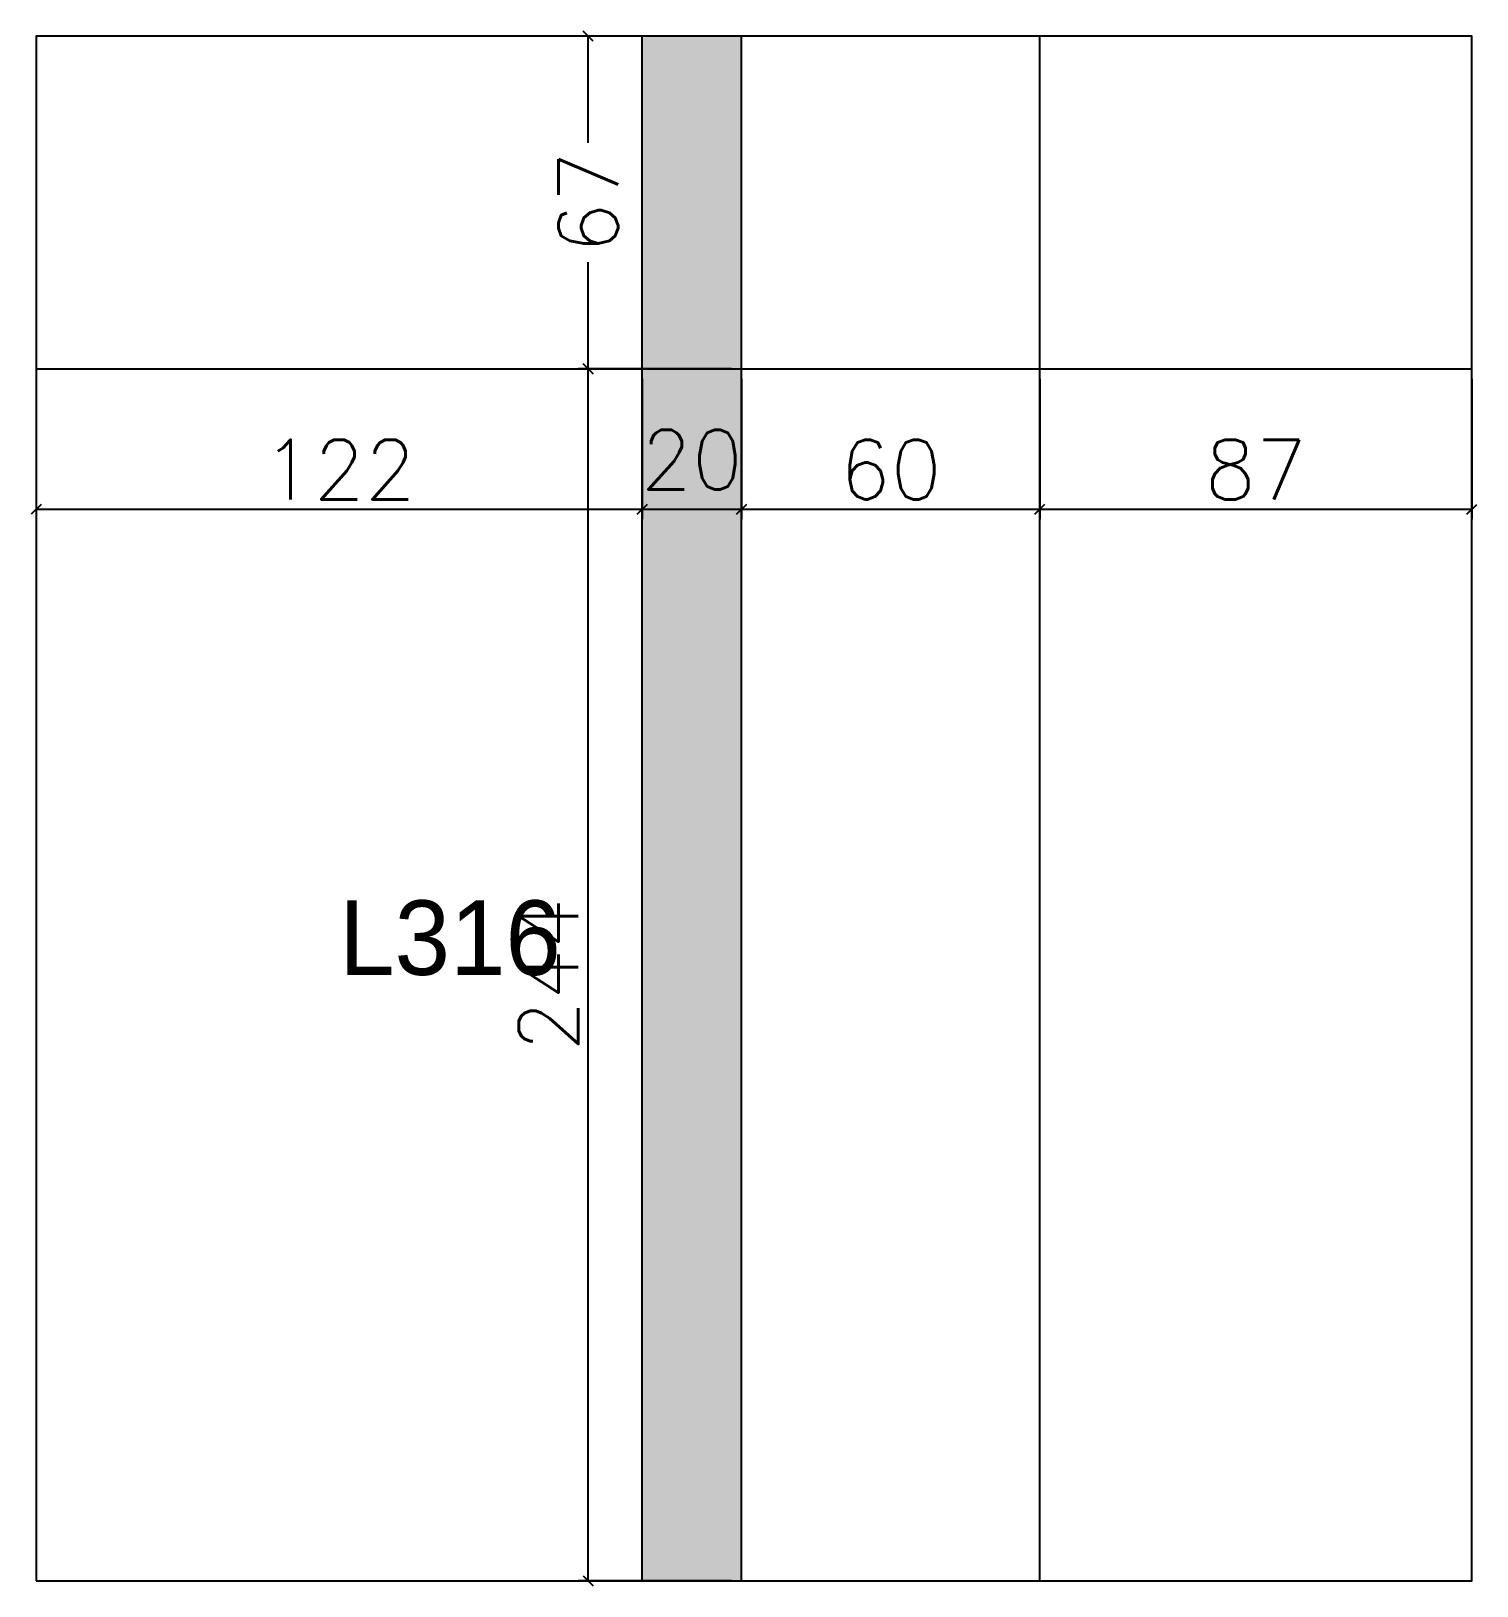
# Model space of a CAD drawing. Extents: x 5788 to 6079, y 2280 to 2593.
import ezdxf

# ---------------------------------------------------------------- set-up
doc = ezdxf.new("R2010")
doc.units = 0
for name, color, linetype in [('COTA', 241, 'Continuous'), ('Hachura', 251, 'Continuous'), ('NOMENCLATURA', 7, 'Continuous'), ('PAINEIS', 6, 'Continuous')]:
    doc.layers.add(name, color=color, linetype=linetype)
doc.styles.add('Romans', font='romans.shx', dxfattribs={"height": 12})
doc.dimstyles.new('cotas', dxfattribs={"dimtxt": 9, "dimasz": 2, "dimexe": 2, "dimexo": 2, "dimgap": 2, "dimtad": 1, "dimdec": 1, "dimzin": 12, "dimtxsty": 'Romans', "dimblk": 'OBLIQUE', "dimcen": 2.5, "dimclrd": 4, "dimclre": 4, "dimclrt": 240, "dimazin": 3, "dimtfac": 1, "dimtmove": 0, "dimatfit": 3})

# ---------------------------------------------------------------- blocks, each defined once
blk = doc.blocks.new('_OBLIQUE')
at = {"color": 0, "linetype": 'BYBLOCK'}
blk.add_line((-0.5, -0.5), (0.5, 0.5), dxfattribs=at)

msp = doc.modelspace()

# ---------------------------------------------------------------- hatches: boundary and pattern name
at = {"layer": 'Hachura'}
h = msp.add_hatch(color=8, dxfattribs=at)
h.dxf.hatch_style = 1
h.paths.add_polyline_path([(5911.07, 2280.94), (5931.07, 2280.94), (5931.07, 2591.94), (5911.07, 2591.94)])

# ---------------------------------------------------------------- linework, layer by layer
at = {"layer": 'PAINEIS', "lineweight": 25}
for p, q in [((5911.07, 2280.94), (5911.07, 2591.94)), ((5931.07, 2280.94), (5931.07, 2591.94))]:
    msp.add_line(p, q, dxfattribs=at)
at = {"layer": 'PAINEIS'}
for p, q in [((5991.07, 2280.94), (5991.07, 2591.94)), ((5789.07, 2524.94), (6078.07, 2524.94))]:
    msp.add_line(p, q, dxfattribs=at)
msp.add_lwpolyline([(5789.07, 2280.94), (6078.07, 2280.94), (6078.07, 2591.94), (5789.07, 2591.94)], close=True, dxfattribs=at)

# ---------------------------------------------------------------- texts
at = {"layer": 'NOMENCLATURA'}
msp.add_text('L316', height=15, dxfattribs=at).set_placement((5850.07, 2402.94))

# ---------------------------------------------------------------- dimensions: what is measured, and where the dimension line sits
at = {"layer": 'COTA'}
msp.add_linear_dim(base=(5900.21, 2524.94), p1=(5931.07, 2524.94), p2=(5931.07, 2591.94), angle=90, location=(5900.21, 2558.44), dimstyle='cotas', override={"dimtmove": 2}, dxfattribs=at).render()
msp.add_linear_dim(base=(5900.21, 2280.94), p1=(5931.07, 2280.94), p2=(5931.07, 2524.94), angle=90, dimstyle='cotas', dxfattribs=at).render()
for base, p1, p2 in [((5789.07, 2496.67), (5789.07, 2524.94), (5911.07, 2524.94)), ((5911.07, 2496.67), (5911.07, 2524.94), (5931.07, 2524.94)), ((5931.07, 2496.67), (5931.07, 2524.94), (5991.07, 2524.94)), ((5991.07, 2496.67), (5991.07, 2524.94), (6078.07, 2524.94))]:
    msp.add_linear_dim(base=base, p1=p1, p2=p2, dimstyle='cotas', dxfattribs=at).render()

doc.saveas('drawing.dxf')
